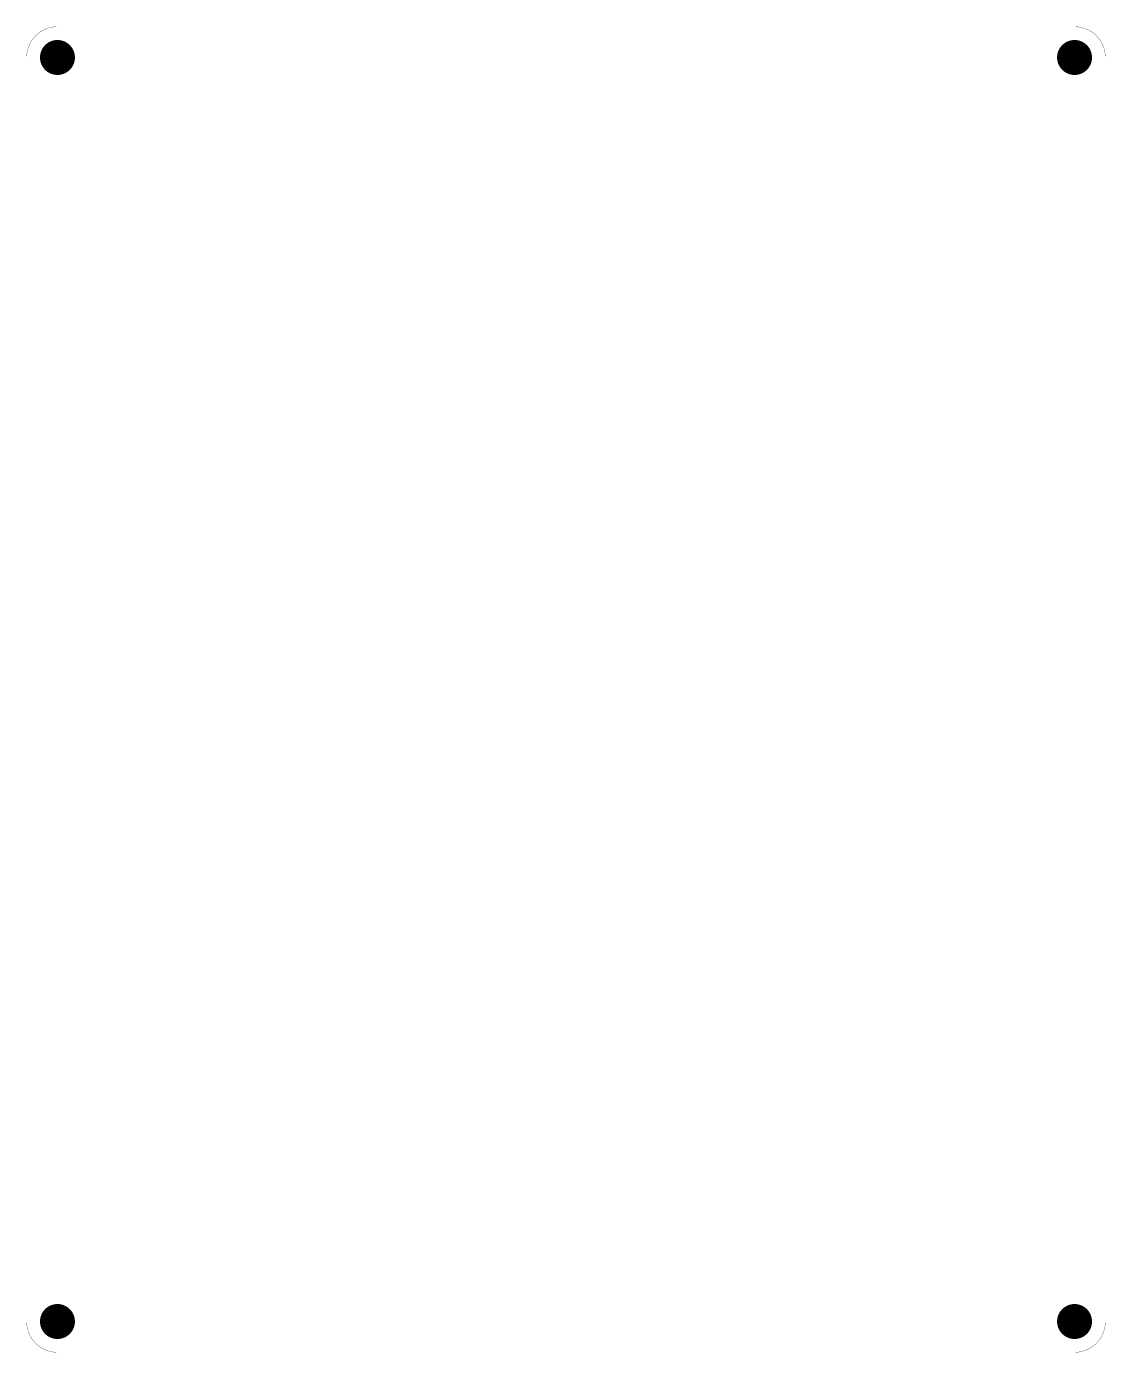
# Model space of a CAD drawing. Extents: x 0 to 105, y 0 to 129.
import ezdxf

# ---------------------------------------------------------------- set-up
doc = ezdxf.new("R2010")
doc.units = 0
for name, color, linetype in [('20', 31, 'CONTINUOUS'), ('29', 253, 'CONTINUOUS'), ('30', 253, 'CONTINUOUS')]:
    doc.layers.add(name, color=color, linetype=linetype)

msp = doc.modelspace()

# ---------------------------------------------------------------- linework, layer by layer
at = {"layer": '20'}
for points, const_width in [([(3, 129, 0.4142), (0, 126)], 0.0254), ([(3, 129.0063, 1), (3, 128.9937)], 0.0127), ([(3, 128.9937, 1), (3, 129.0063)], 0.0127), ([(105, 126, 0.4142), (102, 129)], 0.0254), ([(102, 129.0063, 1), (102, 128.9937)], 0.0127), ([(102, 128.9937, 1), (102, 129.0063)], 0.0127), ([(0.0064, 126, 1), (-0.0064, 126)], 0.0127), ([(-0.0064, 126, 1), (0.0064, 126)], 0.0127), ([(105.0063, 126, 1), (104.9937, 126)], 0.0127), ([(104.9937, 126, 1), (105.0063, 126)], 0.0127), ([(0.0064, 3, 1), (-0.0064, 3)], 0.0127), ([(-0.0064, 3, 1), (0.0064, 3)], 0.0127), ([(0, 3, 0.4142), (3, 0)], 0.0254), ([(102, 0, 0.4142), (105, 3)], 0.0254), ([(105.0063, 3, 1), (104.9937, 3)], 0.0127), ([(104.9937, 3, 1), (105.0063, 3)], 0.0127), ([(3, 0.0064, 1), (3, -0.0064)], 0.0127), ([(3, -0.0064, 1), (3, 0.0064)], 0.0127), ([(102, 0.0064, 1), (102, -0.0064)], 0.0127), ([(102, -0.0064, 1), (102, 0.0064)], 0.0127)]:
    msp.add_lwpolyline(points, format="xyb", dxfattribs=dict(at, const_width=const_width))
at = {"layer": '20', "const_width": 0.0254}
for points in [[(102, 129), (3, 129)], [(0, 3), (0, 126)], [(105, 3), (105, 126)], [(102, 0), (3, 0)]]:
    msp.add_lwpolyline(points, dxfattribs=at)
at = {"layer": '20'}
for centre in [(3, 126), (102, 126), (3, 3), (102, 3)]:
    msp.add_circle(centre, 1.6, dxfattribs=at)
at = {"layer": '29', "const_width": 1.7016}
for points in [[(3, 125.1492, 1), (3, 126.8508, 1), (3, 125.1492)], [(102, 125.1492, 1), (102, 126.8508, 1), (102, 125.1492)], [(3, 2.1492, 1), (3, 3.8508, 1), (3, 2.1492)], [(102, 2.1492, 1), (102, 3.8508, 1), (102, 2.1492)]]:
    msp.add_lwpolyline(points, format="xyb", dxfattribs=at)
at = {"layer": '30', "const_width": 1.7016}
for points in [[(3, 125.1492, 1), (3, 126.8508, 1), (3, 125.1492)], [(102, 125.1492, 1), (102, 126.8508, 1), (102, 125.1492)], [(3, 2.1492, 1), (3, 3.8508, 1), (3, 2.1492)], [(102, 2.1492, 1), (102, 3.8508, 1), (102, 2.1492)]]:
    msp.add_lwpolyline(points, format="xyb", dxfattribs=at)

doc.saveas('drawing.dxf')
